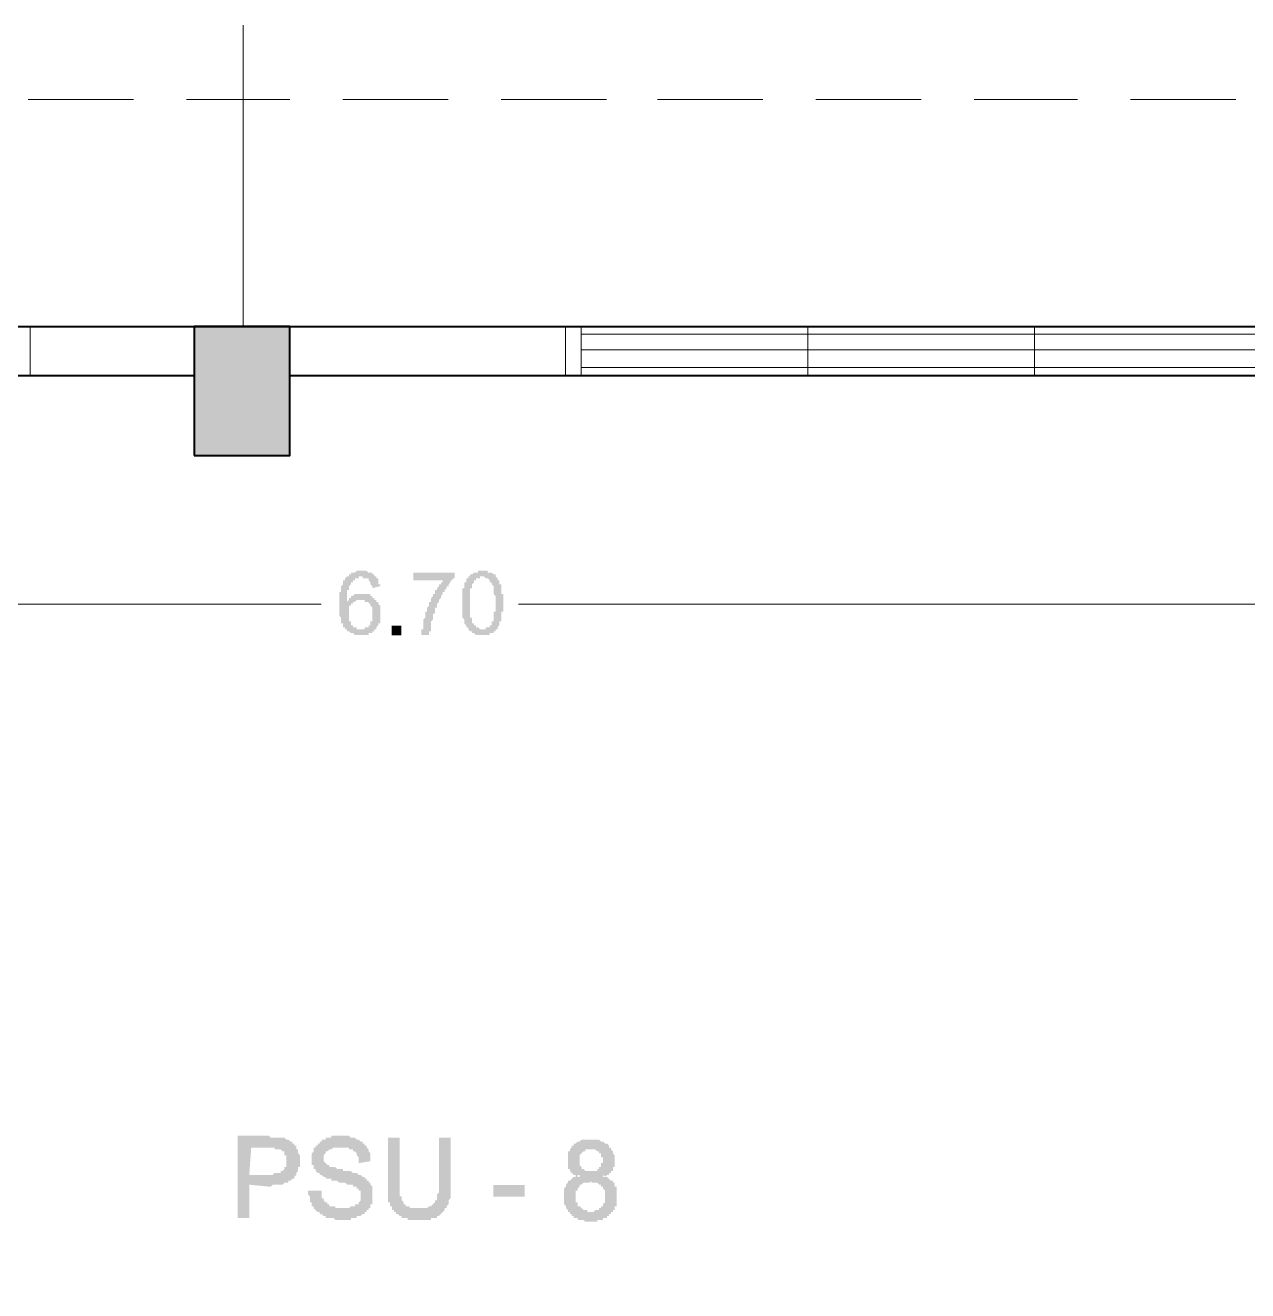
# Model space of a CAD drawing. Header units: inches. Extents: x -11 to 213, y -78 to 40.
# Drawn here: x 13.31 to 17.092, y 25.809 to 29.722 of the extents above; entities that cross this region are included whole.
import ezdxf

# ---------------------------------------------------------------- set-up
doc = ezdxf.new("R2010")
doc.units = ezdxf.units.IN
doc.header["$MEASUREMENT"] = 0
doc.layers.add('PDF_0', color=7, linetype='Continuous')

msp = doc.modelspace()

# ---------------------------------------------------------------- hatches: boundary and pattern name
at = {"layer": 'PDF_0'}
h = msp.add_hatch(color=256, dxfattribs=at)
h.paths.add_polyline_path([(14.30543, 27.93897), (14.30543, 27.93897), (14.31147, 27.94502), (14.31147, 27.94502), (14.31147, 27.95107), (14.31147, 27.95107), (14.31752, 27.95107), (14.31752, 27.95107), (14.31752, 27.95712), (14.32357, 27.95712), (14.32357, 27.95712), (14.32357, 27.95712), (14.32962, 27.96317), (14.32962, 27.96317), (14.33567, 27.96317), (14.33567, 27.96317), (14.33567, 27.96317), (14.34171, 27.96317), (14.34171, 27.96317), (14.34776, 27.96317), (14.34776, 27.96317), (14.35381, 27.96317), (14.35381, 27.96317), (14.35381, 27.96317), (14.35986, 27.96317), (14.35986, 27.96317), (14.3659, 27.96317), (14.3659, 27.96317), (14.3659, 27.96317), (14.37195, 27.96317), (14.37195, 27.96317), (14.378, 27.96317), (14.378, 27.95712), (14.378, 27.95712), (14.38405, 27.95712), (14.38405, 27.95712), (14.38405, 27.95107), (14.3901, 27.95107), (14.3901, 27.95107), (14.3901, 27.94502), (14.3901, 27.94502), (14.39614, 27.94502), (14.39614, 27.94502), (14.39614, 27.93897), (14.40219, 27.93897), (14.40219, 27.93897), (14.40219, 27.93293), (14.40219, 27.93293), (14.40219, 27.93293), (14.40824, 27.92688), (14.40824, 27.92688), (14.40824, 27.92083), (14.40824, 27.92083), (14.40824, 27.91478), (14.40824, 27.91478), (14.40824, 27.91478), (14.40824, 27.90874), (14.40824, 27.90874), (14.40824, 27.90269), (14.40824, 27.90269), (14.40824, 27.89664), (14.40824, 27.89664), (14.40824, 27.89664), (14.40824, 27.89059), (14.40824, 27.89059), (14.40824, 27.88454), (14.40824, 27.88454), (14.40824, 27.8785), (14.40824, 27.8785), (14.40824, 27.87245), (14.40219, 27.87245), (14.40219, 27.87245), (14.40219, 27.8664), (14.40219, 27.8664), (14.40219, 27.8664), (14.39614, 27.86035), (14.39614, 27.86035), (14.39614, 27.8543), (14.39614, 27.8543), (14.39614, 27.8543), (14.3901, 27.8543), (14.3901, 27.84826), (14.3901, 27.84826), (14.38405, 27.84826), (14.38405, 27.84826), (14.38405, 27.84221), (14.378, 27.84221), (14.378, 27.84221), (14.37195, 27.84221), (14.37195, 27.84221), (14.37195, 27.83616), (14.3659, 27.83616), (14.3659, 27.83616), (14.35986, 27.83616), (14.35986, 27.83616), (14.35986, 27.83616), (14.35381, 27.83616), (14.35381, 27.83616), (14.34776, 27.83616), (14.34776, 27.83616), (14.34171, 27.83616), (14.34171, 27.83616), (14.33567, 27.83616), (14.33567, 27.83616), (14.33567, 27.83616), (14.32962, 27.83616), (14.32962, 27.83616), (14.32357, 27.84221), (14.32357, 27.84221), (14.32357, 27.84221), (14.31752, 27.84221), (14.31752, 27.84221), (14.31147, 27.84826), (14.31147, 27.84826), (14.31147, 27.84826), (14.30543, 27.84826), (14.30543, 27.8543), (14.30543, 27.8543), (14.29938, 27.8543), (14.29938, 27.8543), (14.29938, 27.86035), (14.29938, 27.86035), (14.29938, 27.86035), (14.29333, 27.86035), (14.29333, 27.8664), (14.29333, 27.8664), (14.29333, 27.8664), (14.29333, 27.87245), (14.29333, 27.87245), (14.28728, 27.87245), (14.28728, 27.8785), (14.28728, 27.8785), (14.28728, 27.8785), (14.28728, 27.88454), (14.28728, 27.88454), (14.28728, 27.89059), (14.28728, 27.89059), (14.28123, 27.89664), (14.28123, 27.89664), (14.28123, 27.90269), (14.28123, 27.90269), (14.28123, 27.90874), (14.28123, 27.90874), (14.28123, 27.91478), (14.28123, 27.91478), (14.28123, 27.92083), (14.28123, 27.92083), (14.28123, 27.92688), (14.28123, 27.92688), (14.28123, 27.93293), (14.28123, 27.93293), (14.28123, 27.93897), (14.28123, 27.93897), (14.28123, 27.94502), (14.28123, 27.94502), (14.28123, 27.95107), (14.28123, 27.95107), (14.28123, 27.95712), (14.28123, 27.95712), (14.28123, 27.96317), (14.28123, 27.96317), (14.28123, 27.96921), (14.28728, 27.96921), (14.28728, 27.97526), (14.28728, 27.97526), (14.28728, 27.97526), (14.28728, 27.98131), (14.28728, 27.98131), (14.28728, 27.98736), (14.28728, 27.98736), (14.28728, 27.98736), (14.29333, 27.99341), (14.29333, 27.99341), (14.29333, 27.99945), (14.29333, 27.99945), (14.29333, 27.99945), (14.29333, 28.0055), (14.29938, 28.0055), (14.29938, 28.0055), (14.29938, 28.0055), (14.29938, 28.01155), (14.29938, 28.01155), (14.29938, 28.01155), (14.30543, 28.0176), (14.30543, 28.0176), (14.30543, 28.0176), (14.31147, 28.0176), (14.31147, 28.02364), (14.31147, 28.02364), (14.31752, 28.02364), (14.31752, 28.02364), (14.31752, 28.02969), (14.32357, 28.02969), (14.32357, 28.02969), (14.32962, 28.02969), (14.32962, 28.02969), (14.32962, 28.02969), (14.33567, 28.03574), (14.33567, 28.03574), (14.34171, 28.03574), (14.34171, 28.03574), (14.34776, 28.03574), (14.34776, 28.03574), (14.35381, 28.03574), (14.35381, 28.03574), (14.35381, 28.03574), (14.35381, 28.03574), (14.35986, 28.03574), (14.35986, 28.03574), (14.3659, 28.03574), (14.3659, 28.03574), (14.37195, 28.02969), (14.37195, 28.02969), (14.378, 28.02969), (14.378, 28.02969), (14.378, 28.02969), (14.38405, 28.02969), (14.38405, 28.02364), (14.38405, 28.02364), (14.3901, 28.02364), (14.3901, 28.02364), (14.3901, 28.0176), (14.39614, 28.0176), (14.39614, 28.0176), (14.39614, 28.01155), (14.39614, 28.01155), (14.40219, 28.01155), (14.40219, 28.0055), (14.40219, 28.0055), (14.40219, 27.99945), (14.40219, 27.99945), (14.40219, 27.99945), (14.40219, 27.99341), (14.40824, 27.99341), (14.40824, 27.98736), (14.40824, 27.98736), (14.38405, 27.98131), (14.38405, 27.98736), (14.38405, 27.98736), (14.378, 27.99341), (14.378, 27.99341), (14.378, 27.99945), (14.378, 27.99945), (14.378, 27.99945), (14.37195, 28.0055), (14.37195, 28.0055), (14.37195, 28.0055), (14.37195, 28.01155), (14.3659, 28.01155), (14.3659, 28.01155), (14.3659, 28.01155), (14.35986, 28.01155), (14.35986, 28.01155), (14.35381, 28.01155), (14.35381, 28.0176), (14.35381, 28.0176), (14.34776, 28.0176), (14.34776, 28.0176), (14.34171, 28.0176), (14.34171, 28.01155), (14.34171, 28.01155), (14.33567, 28.01155), (14.33567, 28.01155), (14.33567, 28.01155), (14.32962, 28.01155), (14.32962, 28.0055), (14.32357, 28.0055), (14.32357, 28.0055), (14.32357, 27.99945), (14.32357, 27.99945), (14.31752, 27.99945), (14.31752, 27.99945), (14.31752, 27.99341), (14.31752, 27.99341), (14.31752, 27.99341), (14.31147, 27.98736), (14.31147, 27.98736), (14.31147, 27.98736), (14.31147, 27.98131), (14.31147, 27.98131), (14.31147, 27.98131), (14.31147, 27.97526), (14.30543, 27.97526), (14.30543, 27.96921), (14.30543, 27.96921), (14.30543, 27.96317), (14.30543, 27.96317), (14.30543, 27.95712), (14.30543, 27.95712), (14.30543, 27.95107), (14.30543, 27.95107), (14.30543, 27.94502), (14.30543, 27.94502), (14.30543, 27.93897), (14.30543, 27.93897)], flags=0)
h.paths.add_polyline_path([(14.34776, 27.8543), (14.35381, 27.8543), (14.35381, 27.8543), (14.35381, 27.8543), (14.35986, 27.8543), (14.35986, 27.86035), (14.3659, 27.86035), (14.3659, 27.86035), (14.3659, 27.86035), (14.37195, 27.86035), (14.37195, 27.8664), (14.37195, 27.8664), (14.378, 27.8664), (14.378, 27.87245), (14.378, 27.87245), (14.378, 27.87245), (14.378, 27.8785), (14.38405, 27.8785), (14.38405, 27.88454), (14.38405, 27.88454), (14.38405, 27.88454), (14.38405, 27.89059), (14.38405, 27.89059), (14.38405, 27.89664), (14.38405, 27.89664), (14.38405, 27.90269), (14.38405, 27.90269), (14.38405, 27.90874), (14.38405, 27.90874), (14.38405, 27.91478), (14.38405, 27.91478), (14.38405, 27.91478), (14.38405, 27.92083), (14.38405, 27.92083), (14.378, 27.92688), (14.378, 27.92688), (14.378, 27.92688), (14.378, 27.93293), (14.378, 27.93293), (14.37195, 27.93293), (14.37195, 27.93293), (14.37195, 27.93897), (14.3659, 27.93897), (14.3659, 27.93897), (14.35986, 27.93897), (14.35986, 27.94502), (14.35986, 27.94502), (14.35381, 27.94502), (14.35381, 27.94502), (14.34776, 27.94502), (14.34776, 27.94502), (14.34171, 27.94502), (14.34171, 27.94502), (14.34171, 27.94502), (14.33567, 27.94502), (14.33567, 27.94502), (14.32962, 27.93897), (14.32962, 27.93897), (14.32962, 27.93897), (14.32357, 27.93897), (14.32357, 27.93293), (14.32357, 27.93293), (14.31752, 27.93293), (14.31752, 27.93293), (14.31752, 27.92688), (14.31752, 27.92688), (14.31147, 27.92688), (14.31147, 27.92083), (14.31147, 27.92083), (14.31147, 27.91478), (14.31147, 27.91478), (14.31147, 27.91478), (14.31147, 27.90874), (14.31147, 27.90874), (14.31147, 27.90269), (14.31147, 27.90269), (14.31147, 27.89664), (14.31147, 27.89664), (14.31147, 27.89059), (14.31147, 27.89059), (14.31147, 27.89059), (14.31147, 27.88454), (14.31147, 27.88454), (14.31147, 27.8785), (14.31147, 27.8785), (14.31752, 27.8785), (14.31752, 27.87245), (14.31752, 27.87245), (14.31752, 27.87245), (14.31752, 27.8664), (14.32357, 27.8664), (14.32357, 27.8664), (14.32357, 27.86035), (14.32962, 27.86035), (14.32962, 27.86035), (14.32962, 27.86035), (14.33567, 27.86035), (14.33567, 27.8543), (14.34171, 27.8543), (14.34171, 27.8543), (14.34776, 27.8543), (14.34776, 27.8543), (14.34776, 27.8543)], flags=0)
for points in [[(14.63807, 28.01155), (14.63202, 28.01155), (14.63202, 28.01155), (14.63202, 28.0055), (14.63202, 28.0055), (14.62598, 28.0055), (14.62598, 27.99946), (14.62598, 27.99946), (14.62598, 27.99946), (14.61993, 27.99341), (14.61993, 27.99341), (14.61993, 27.99341), (14.61993, 27.98736), (14.61388, 27.98736), (14.61388, 27.98131), (14.61388, 27.98131), (14.61388, 27.98131), (14.60783, 27.97526), (14.60783, 27.97526), (14.60783, 27.97526), (14.60783, 27.96922), (14.60178, 27.96922), (14.60178, 27.96317), (14.60178, 27.96317), (14.60178, 27.96317), (14.59574, 27.95712), (14.59574, 27.95712), (14.59574, 27.95107), (14.59574, 27.95107), (14.59574, 27.95107), (14.58969, 27.94503), (14.58969, 27.94503), (14.58969, 27.93898), (14.58969, 27.93898), (14.58364, 27.93293), (14.58364, 27.93293), (14.58364, 27.93293), (14.58364, 27.92688), (14.58364, 27.92688), (14.58364, 27.92688), (14.58364, 27.92083), (14.57759, 27.92083), (14.57759, 27.91479), (14.57759, 27.91479), (14.57759, 27.90874), (14.57759, 27.90874), (14.57759, 27.90874), (14.57759, 27.90269), (14.57154, 27.90269), (14.57154, 27.89664), (14.57154, 27.89664), (14.57154, 27.89059), (14.57154, 27.89059), (14.57154, 27.89059), (14.57154, 27.88455), (14.57154, 27.88455), (14.5655, 27.8785), (14.5655, 27.8785), (14.5655, 27.87245), (14.5655, 27.87245), (14.5655, 27.87245), (14.5655, 27.8664), (14.5655, 27.8664), (14.5655, 27.86036), (14.5655, 27.86036), (14.5655, 27.85431), (14.5655, 27.85431), (14.5655, 27.84826), (14.5655, 27.84826), (14.55945, 27.84826), (14.55945, 27.84221), (14.55945, 27.84221), (14.55945, 27.83616), (14.53526, 27.83616), (14.53526, 27.84221), (14.53526, 27.84221), (14.53526, 27.84826), (14.53526, 27.84826), (14.53526, 27.84826), (14.53526, 27.85431), (14.54131, 27.85431), (14.54131, 27.86036), (14.54131, 27.86036), (14.54131, 27.8664), (14.54131, 27.8664), (14.54131, 27.8664), (14.54131, 27.87245), (14.54131, 27.87245), (14.54131, 27.8785), (14.54131, 27.8785), (14.54131, 27.88455), (14.54131, 27.88455), (14.54131, 27.88455), (14.54735, 27.89059), (14.54735, 27.89059), (14.54735, 27.89664), (14.54735, 27.89664), (14.54735, 27.90269), (14.54735, 27.90269), (14.54735, 27.90874), (14.5534, 27.90874), (14.5534, 27.91479), (14.5534, 27.91479), (14.5534, 27.91479), (14.5534, 27.92083), (14.5534, 27.92083), (14.55945, 27.92688), (14.55945, 27.92688), (14.55945, 27.92688), (14.55945, 27.93293), (14.55945, 27.93293), (14.55945, 27.93898), (14.5655, 27.93898), (14.5655, 27.94503), (14.5655, 27.94503), (14.5655, 27.94503), (14.5655, 27.95107), (14.5655, 27.95107), (14.57154, 27.95712), (14.57154, 27.95712), (14.57154, 27.95712), (14.57154, 27.96317), (14.57759, 27.96317), (14.57759, 27.96922), (14.57759, 27.96922), (14.57759, 27.96922), (14.57759, 27.97526), (14.58364, 27.97526), (14.58364, 27.98131), (14.58364, 27.98131), (14.58364, 27.98131), (14.58969, 27.98736), (14.58969, 27.98736), (14.58969, 27.98736), (14.58969, 27.99341), (14.59574, 27.99341), (14.59574, 27.99341), (14.59574, 27.99946), (14.59574, 27.99946), (14.60178, 27.99946), (14.60178, 28.0055), (14.60178, 28.0055), (14.60783, 28.0055), (14.60783, 28.0055), (14.51107, 28.0055), (14.51107, 28.0297), (14.63807, 28.0297)], [(14.34171, 26.20316), (14.34171, 26.20921), (14.34171, 26.21526), (14.34171, 26.21526), (14.34171, 26.22131), (14.34171, 26.22131), (14.33567, 26.22736), (14.33567, 26.22736), (14.33567, 26.2334), (14.33567, 26.2334), (14.32962, 26.23945), (14.32962, 26.23945), (14.32962, 26.23945), (14.32357, 26.23945), (14.32357, 26.2455), (14.31752, 26.2455), (14.31752, 26.2455), (14.31147, 26.2455), (14.31147, 26.25155), (14.30543, 26.25155), (14.30543, 26.25155), (14.29938, 26.25155), (14.29938, 26.25155), (14.29333, 26.25155), (14.28728, 26.25155), (14.28728, 26.25155), (14.28123, 26.25155), (14.28123, 26.25155), (14.27519, 26.25155), (14.26914, 26.25155), (14.26914, 26.25155), (14.26309, 26.25155), (14.26309, 26.25155), (14.25704, 26.2455), (14.25704, 26.2455), (14.25099, 26.2455), (14.25099, 26.2455), (14.25099, 26.2455), (14.24495, 26.23945), (14.24495, 26.23945), (14.2389, 26.23945), (14.2389, 26.2334), (14.2389, 26.2334), (14.23285, 26.22736), (14.23285, 26.22736), (14.23285, 26.22131), (14.23285, 26.22131), (14.23285, 26.21526), (14.23285, 26.20921), (14.23285, 26.20921), (14.2389, 26.20316), (14.2389, 26.20316), (14.2389, 26.20316), (14.24495, 26.19712), (14.24495, 26.19712), (14.24495, 26.19712), (14.25099, 26.19712), (14.25099, 26.19712), (14.25099, 26.19107), (14.25704, 26.19107), (14.25704, 26.19107), (14.26309, 26.19107), (14.26309, 26.19107), (14.26914, 26.19107), (14.27519, 26.18502), (14.27519, 26.18502), (14.28123, 26.18502), (14.28728, 26.18502), (14.29333, 26.18502), (14.29333, 26.18502), (14.29333, 26.17897), (14.29938, 26.17897), (14.30543, 26.17897), (14.30543, 26.17897), (14.31147, 26.17897), (14.31147, 26.17897), (14.31752, 26.17897), (14.32357, 26.17292), (14.32357, 26.17292), (14.32962, 26.17292), (14.32962, 26.17292), (14.33567, 26.17292), (14.33567, 26.17292), (14.34171, 26.16688), (14.34171, 26.16688), (14.34171, 26.16688), (14.34776, 26.16688), (14.34776, 26.16688), (14.35381, 26.16083), (14.35381, 26.16083), (14.35986, 26.16083), (14.35986, 26.15478), (14.3659, 26.15478), (14.3659, 26.15478), (14.3659, 26.14873), (14.37195, 26.14873), (14.37195, 26.14873), (14.37195, 26.14269), (14.378, 26.14269), (14.378, 26.13664), (14.378, 26.13664), (14.38405, 26.13059), (14.38405, 26.13059), (14.38405, 26.12454), (14.38405, 26.12454), (14.38405, 26.11849), (14.38405, 26.11849), (14.38405, 26.11245), (14.38405, 26.1064), (14.38405, 26.1064), (14.38405, 26.1064), (14.38405, 26.10035), (14.38405, 26.10035), (14.38405, 26.0943), (14.38405, 26.08825), (14.38405, 26.08825), (14.38405, 26.08221), (14.38405, 26.08221), (14.38405, 26.07616), (14.378, 26.07616), (14.378, 26.07011), (14.378, 26.07011), (14.378, 26.06406), (14.37195, 26.06406), (14.37195, 26.06406), (14.37195, 26.05802), (14.3659, 26.05802), (14.3659, 26.05197), (14.35986, 26.05197), (14.35986, 26.05197), (14.35986, 26.04592), (14.35381, 26.04592), (14.35381, 26.04592), (14.34776, 26.03987), (14.34776, 26.03987), (14.34171, 26.03987), (14.34171, 26.03987), (14.33567, 26.03987), (14.33567, 26.03382), (14.32962, 26.03382), (14.32962, 26.03382), (14.32357, 26.03382), (14.32357, 26.03382), (14.31752, 26.03382), (14.31752, 26.02778), (14.31147, 26.02778), (14.31147, 26.02778), (14.30543, 26.02778), (14.29938, 26.02778), (14.29938, 26.02778), (14.29333, 26.02778), (14.29333, 26.02778), (14.28728, 26.02778), (14.28728, 26.02778), (14.28123, 26.02778), (14.27519, 26.02778), (14.27519, 26.02778), (14.26914, 26.02778), (14.26309, 26.03382), (14.26309, 26.03382), (14.25704, 26.03382), (14.25704, 26.03382), (14.25099, 26.03382), (14.24495, 26.03382), (14.24495, 26.03382), (14.2389, 26.03382), (14.2389, 26.03987), (14.23285, 26.03987), (14.23285, 26.03987), (14.23285, 26.03987), (14.2268, 26.04592), (14.2268, 26.04592), (14.22076, 26.04592), (14.22076, 26.04592), (14.22076, 26.05197), (14.21471, 26.05197), (14.21471, 26.05197), (14.20866, 26.05802), (14.20866, 26.05802), (14.20866, 26.05802), (14.20261, 26.06406), (14.20261, 26.06406), (14.20261, 26.07011), (14.19656, 26.07011), (14.19656, 26.07616), (14.19656, 26.07616), (14.19656, 26.08221), (14.19052, 26.08221), (14.19052, 26.08825), (14.19052, 26.08825), (14.19052, 26.0943), (14.19052, 26.0943), (14.19052, 26.10035), (14.19052, 26.10035), (14.18447, 26.1064), (14.18447, 26.1064), (14.18447, 26.11245), (14.18447, 26.11849), (14.18447, 26.11849), (14.22076, 26.11849), (14.2268, 26.11849), (14.2268, 26.11245), (14.2268, 26.11245), (14.2268, 26.1064), (14.2268, 26.10035), (14.2268, 26.10035), (14.2268, 26.0943), (14.23285, 26.0943), (14.23285, 26.08825), (14.23285, 26.08825), (14.23285, 26.08825), (14.2389, 26.08221), (14.2389, 26.08221), (14.24495, 26.08221), (14.24495, 26.07616), (14.24495, 26.07616), (14.25099, 26.07616), (14.25099, 26.07011), (14.25704, 26.07011), (14.25704, 26.07011), (14.26309, 26.07011), (14.26309, 26.07011), (14.26914, 26.07011), (14.26914, 26.06406), (14.27519, 26.06406), (14.28123, 26.06406), (14.28123, 26.06406), (14.28728, 26.06406), (14.28728, 26.06406), (14.29333, 26.06406), (14.29333, 26.06406), (14.29938, 26.06406), (14.30543, 26.06406), (14.30543, 26.06406), (14.31147, 26.06406), (14.31147, 26.06406), (14.31752, 26.07011), (14.31752, 26.07011), (14.32357, 26.07011), (14.32357, 26.07011), (14.32962, 26.07011), (14.32962, 26.07616), (14.33567, 26.07616), (14.33567, 26.07616), (14.34171, 26.07616), (14.34171, 26.08221), (14.34171, 26.08221), (14.34776, 26.08825), (14.34776, 26.08825), (14.34776, 26.0943), (14.34776, 26.0943), (14.34776, 26.10035), (14.34776, 26.10035), (14.34776, 26.1064), (14.34776, 26.1064), (14.34776, 26.11245), (14.34776, 26.11245), (14.34776, 26.11849), (14.34171, 26.11849), (14.34171, 26.12454), (14.33567, 26.12454), (14.33567, 26.12454), (14.33567, 26.13059), (14.32962, 26.13059), (14.32962, 26.13059), (14.32357, 26.13059), (14.32357, 26.13059), (14.32357, 26.13664), (14.31752, 26.13664), (14.31752, 26.13664), (14.31147, 26.13664), (14.31147, 26.13664), (14.30543, 26.13664), (14.29938, 26.14269), (14.29938, 26.14269), (14.29333, 26.14269), (14.29333, 26.14269), (14.28728, 26.14269), (14.28123, 26.14269), (14.27519, 26.14873), (14.27519, 26.14873), (14.26914, 26.14873), (14.26914, 26.14873), (14.26309, 26.14873), (14.25704, 26.14873), (14.25704, 26.15478), (14.25099, 26.15478), (14.25099, 26.15478), (14.24495, 26.15478), (14.2389, 26.15478), (14.2389, 26.16083), (14.23285, 26.16083), (14.23285, 26.16083), (14.23285, 26.16083), (14.2268, 26.16688), (14.2268, 26.16688), (14.22076, 26.16688), (14.22076, 26.16688), (14.22076, 26.17292), (14.21471, 26.17292), (14.21471, 26.17292), (14.21471, 26.17292), (14.20866, 26.17897), (14.20866, 26.17897), (14.20866, 26.18502), (14.20261, 26.18502), (14.20261, 26.19107), (14.20261, 26.19107), (14.20261, 26.19712), (14.19656, 26.19712), (14.19656, 26.20316), (14.19656, 26.20316), (14.19656, 26.20921), (14.19656, 26.20921), (14.19656, 26.21526), (14.19656, 26.21526), (14.19656, 26.22131), (14.19656, 26.22131), (14.19656, 26.22736), (14.19656, 26.2334), (14.19656, 26.2334), (14.20261, 26.23945), (14.20261, 26.23945), (14.20261, 26.2455), (14.20261, 26.2455), (14.20261, 26.25155), (14.20866, 26.25155), (14.20866, 26.25759), (14.20866, 26.25759), (14.21471, 26.25759), (14.21471, 26.26364), (14.22076, 26.26364), (14.22076, 26.26969), (14.22076, 26.26969), (14.22076, 26.26969), (14.2268, 26.26969), (14.2268, 26.27574), (14.23285, 26.27574), (14.23285, 26.27574), (14.2389, 26.27574), (14.2389, 26.28179), (14.24495, 26.28179), (14.24495, 26.28179), (14.25099, 26.28179), (14.25099, 26.28179), (14.25704, 26.28179), (14.25704, 26.28783), (14.26309, 26.28783), (14.26309, 26.28783), (14.26914, 26.28783), (14.27519, 26.28783), (14.27519, 26.28783), (14.28123, 26.28783), (14.28728, 26.28783), (14.28728, 26.28783), (14.28728, 26.28783), (14.29333, 26.28783), (14.29938, 26.28783), (14.29938, 26.28783), (14.30543, 26.28783), (14.31147, 26.28783), (14.31147, 26.28783), (14.31752, 26.28179), (14.31752, 26.28179), (14.32357, 26.28179), (14.32357, 26.28179), (14.32962, 26.28179), (14.32962, 26.28179), (14.33567, 26.27574), (14.33567, 26.27574), (14.34171, 26.27574), (14.34171, 26.27574), (14.34776, 26.26969), (14.34776, 26.26969), (14.35381, 26.26969), (14.35381, 26.26969), (14.35381, 26.26364), (14.35986, 26.26364), (14.35986, 26.25759), (14.35986, 26.25759), (14.3659, 26.25759), (14.3659, 26.25155), (14.3659, 26.25155), (14.37195, 26.2455), (14.37195, 26.2455), (14.37195, 26.23945), (14.37195, 26.23945), (14.378, 26.2334), (14.378, 26.2334), (14.378, 26.22736), (14.378, 26.22736), (14.378, 26.22131), (14.378, 26.22131), (14.378, 26.21526), (14.378, 26.20921), (14.378, 26.20921), (14.378, 26.20921)], [(14.62598, 26.13663), (14.62598, 26.13059), (14.62598, 26.13059), (14.62598, 26.12454), (14.62598, 26.12454), (14.62598, 26.11849), (14.62598, 26.11244), (14.62598, 26.11244), (14.62598, 26.10639), (14.62598, 26.10639), (14.62598, 26.10035), (14.62598, 26.10035), (14.62598, 26.10035), (14.62598, 26.0943), (14.62598, 26.0943), (14.61993, 26.08825), (14.61993, 26.0822), (14.61993, 26.0822), (14.61993, 26.07616), (14.61993, 26.07616), (14.61388, 26.07011), (14.61388, 26.07011), (14.61388, 26.07011), (14.61388, 26.06406), (14.60783, 26.06406), (14.60783, 26.05801), (14.60783, 26.05801), (14.60178, 26.05196), (14.60178, 26.05196), (14.60178, 26.05196), (14.59574, 26.04592), (14.59574, 26.04592), (14.58969, 26.03987), (14.58969, 26.03987), (14.58364, 26.03987), (14.58364, 26.03987), (14.58364, 26.03382), (14.57759, 26.03382), (14.57759, 26.03382), (14.57154, 26.03382), (14.57154, 26.03382), (14.5655, 26.03382), (14.5655, 26.02777), (14.55945, 26.02777), (14.55945, 26.02777), (14.5534, 26.02777), (14.54735, 26.02777), (14.54735, 26.02777), (14.54131, 26.02777), (14.53526, 26.02777), (14.53526, 26.02777), (14.52921, 26.02777), (14.52921, 26.02777), (14.52316, 26.02777), (14.51711, 26.02777), (14.51711, 26.02777), (14.51107, 26.02777), (14.51107, 26.02777), (14.50502, 26.02777), (14.49897, 26.02777), (14.49897, 26.02777), (14.49292, 26.02777), (14.49292, 26.03382), (14.48687, 26.03382), (14.48687, 26.03382), (14.48083, 26.03382), (14.48083, 26.03382), (14.47478, 26.03382), (14.47478, 26.03987), (14.47478, 26.03987), (14.46873, 26.03987), (14.46873, 26.03987), (14.46268, 26.04592), (14.46268, 26.04592), (14.45663, 26.04592), (14.45663, 26.05196), (14.45663, 26.05196), (14.45059, 26.05196), (14.45059, 26.05801), (14.44454, 26.05801), (14.44454, 26.06406), (14.44454, 26.06406), (14.44454, 26.07011), (14.43849, 26.07011), (14.43849, 26.07616), (14.43849, 26.07616), (14.43849, 26.0822), (14.43244, 26.0822), (14.43244, 26.08825), (14.43244, 26.08825), (14.43244, 26.0943), (14.43244, 26.0943), (14.43244, 26.10035), (14.43244, 26.10035), (14.43244, 26.10639), (14.43244, 26.10639), (14.43244, 26.11244), (14.43244, 26.11244), (14.43244, 26.11849), (14.43244, 26.12454), (14.43244, 26.12454), (14.43244, 26.13059), (14.43244, 26.13059), (14.43244, 26.13663), (14.43244, 26.13663), (14.43244, 26.28178), (14.46873, 26.28178), (14.46873, 26.13663), (14.46873, 26.13663), (14.46873, 26.13059), (14.46873, 26.12454), (14.46873, 26.12454), (14.46873, 26.11849), (14.46873, 26.11849), (14.46873, 26.11244), (14.46873, 26.10639), (14.46873, 26.10639), (14.46873, 26.10035), (14.46873, 26.10035), (14.47478, 26.10035), (14.47478, 26.0943), (14.47478, 26.0943), (14.47478, 26.08825), (14.47478, 26.08825), (14.48083, 26.0822), (14.48083, 26.0822), (14.48083, 26.07616), (14.48687, 26.07616), (14.48687, 26.07616), (14.48687, 26.07011), (14.49292, 26.07011), (14.49292, 26.07011), (14.49897, 26.07011), (14.49897, 26.06406), (14.50502, 26.06406), (14.50502, 26.06406), (14.51107, 26.06406), (14.51107, 26.06406), (14.51711, 26.06406), (14.52316, 26.06406), (14.52316, 26.06406), (14.52316, 26.06406), (14.52921, 26.06406), (14.53526, 26.06406), (14.53526, 26.06406), (14.54131, 26.06406), (14.54735, 26.06406), (14.54735, 26.06406), (14.5534, 26.06406), (14.5534, 26.06406), (14.55945, 26.07011), (14.55945, 26.07011), (14.5655, 26.07011), (14.5655, 26.07011), (14.5655, 26.07011), (14.57154, 26.07616), (14.57154, 26.07616), (14.57154, 26.07616), (14.57759, 26.0822), (14.57759, 26.0822), (14.57759, 26.08825), (14.58364, 26.08825), (14.58364, 26.0943), (14.58364, 26.0943), (14.58364, 26.0943), (14.58364, 26.10035), (14.58364, 26.10035), (14.58364, 26.10639), (14.58364, 26.10639), (14.58969, 26.11244), (14.58969, 26.11244), (14.58969, 26.11849), (14.58969, 26.12454), (14.58969, 26.12454), (14.58969, 26.13059), (14.58969, 26.13059), (14.58969, 26.13663), (14.58969, 26.28178), (14.62598, 26.28178)]]:
    msp.add_hatch(color=256, dxfattribs=at).paths.add_polyline_path(points)
h = msp.add_hatch(color=256, dxfattribs=at)
h.paths.add_polyline_path([(14.72274, 28.03574), (14.72879, 28.03574), (14.72879, 28.03574), (14.72879, 28.03574), (14.73484, 28.03574), (14.73484, 28.03574), (14.73484, 28.03574), (14.74089, 28.03574), (14.74089, 28.0297), (14.74089, 28.0297), (14.74694, 28.0297), (14.74694, 28.0297), (14.74694, 28.0297), (14.75298, 28.0297), (14.75298, 28.0297), (14.75298, 28.0297), (14.75903, 28.02365), (14.75903, 28.02365), (14.75903, 28.02365), (14.75903, 28.02365), (14.76508, 28.02365), (14.76508, 28.0176), (14.76508, 28.0176), (14.76508, 28.0176), (14.76508, 28.0176), (14.77113, 28.01155), (14.77113, 28.01155), (14.77113, 28.01155), (14.77113, 28.0055), (14.77113, 28.0055), (14.77718, 28.0055), (14.77718, 27.99946), (14.77718, 27.99946), (14.77718, 27.99946), (14.77718, 27.99341), (14.77718, 27.99341), (14.78322, 27.99341), (14.78322, 27.98736), (14.78322, 27.98736), (14.78322, 27.98131), (14.78322, 27.98131), (14.78322, 27.97526), (14.78322, 27.97526), (14.78322, 27.96922), (14.78322, 27.96922), (14.78322, 27.96317), (14.78927, 27.96317), (14.78927, 27.95712), (14.78927, 27.95712), (14.78927, 27.95107), (14.78927, 27.95107), (14.78927, 27.94503), (14.78927, 27.94503), (14.78927, 27.93898), (14.78927, 27.93293), (14.78927, 27.93293), (14.78927, 27.93293), (14.78927, 27.92688), (14.78927, 27.92688), (14.78927, 27.92083), (14.78927, 27.92083), (14.78927, 27.91479), (14.78927, 27.91479), (14.78927, 27.90874), (14.78322, 27.90874), (14.78322, 27.90269), (14.78322, 27.90269), (14.78322, 27.89664), (14.78322, 27.89664), (14.78322, 27.89059), (14.78322, 27.89059), (14.78322, 27.88455), (14.78322, 27.88455), (14.78322, 27.88455), (14.78322, 27.8785), (14.77718, 27.8785), (14.77718, 27.87245), (14.77718, 27.87245), (14.77718, 27.87245), (14.77718, 27.8664), (14.77718, 27.8664), (14.77718, 27.8664), (14.77113, 27.86036), (14.77113, 27.86036), (14.77113, 27.86036), (14.77113, 27.86036), (14.77113, 27.85431), (14.76508, 27.85431), (14.76508, 27.85431), (14.76508, 27.84826), (14.75903, 27.84826), (14.75903, 27.84826), (14.75903, 27.84221), (14.75298, 27.84221), (14.75298, 27.84221), (14.75298, 27.84221), (14.74694, 27.84221), (14.74694, 27.83616), (14.74089, 27.83616), (14.74089, 27.83616), (14.74089, 27.83616), (14.73484, 27.83616), (14.73484, 27.83616), (14.72879, 27.83616), (14.72879, 27.83616), (14.72274, 27.83616), (14.72274, 27.83616), (14.72274, 27.83616), (14.7167, 27.83616), (14.7167, 27.83616), (14.7167, 27.83616), (14.71065, 27.83616), (14.71065, 27.83616), (14.71065, 27.83616), (14.7046, 27.83616), (14.7046, 27.83616), (14.7046, 27.83616), (14.69855, 27.84221), (14.69855, 27.84221), (14.69855, 27.84221), (14.69855, 27.84221), (14.69251, 27.84221), (14.69251, 27.84221), (14.69251, 27.84826), (14.68646, 27.84826), (14.68646, 27.84826), (14.68646, 27.84826), (14.68646, 27.84826), (14.68041, 27.85431), (14.68041, 27.85431), (14.68041, 27.85431), (14.68041, 27.85431), (14.68041, 27.86036), (14.67436, 27.86036), (14.67436, 27.86036), (14.67436, 27.8664), (14.67436, 27.8664), (14.67436, 27.8664), (14.66831, 27.87245), (14.66831, 27.87245), (14.66831, 27.87245), (14.66831, 27.8785), (14.66831, 27.8785), (14.66831, 27.88455), (14.66831, 27.88455), (14.66831, 27.88455), (14.66227, 27.89059), (14.66227, 27.89059), (14.66227, 27.89664), (14.66227, 27.89664), (14.66227, 27.90269), (14.66227, 27.90269), (14.66227, 27.90874), (14.66227, 27.90874), (14.66227, 27.91479), (14.66227, 27.91479), (14.66227, 27.92083), (14.66227, 27.92688), (14.66227, 27.92688), (14.66227, 27.93293), (14.66227, 27.93293), (14.66227, 27.93293), (14.66227, 27.93898), (14.66227, 27.93898), (14.66227, 27.94503), (14.66227, 27.95107), (14.66227, 27.95107), (14.66227, 27.95712), (14.66227, 27.95712), (14.66227, 27.96317), (14.66227, 27.96317), (14.66227, 27.96922), (14.66227, 27.96922), (14.66227, 27.97526), (14.66227, 27.97526), (14.66227, 27.97526), (14.66227, 27.98131), (14.66831, 27.98131), (14.66831, 27.98736), (14.66831, 27.98736), (14.66831, 27.98736), (14.66831, 27.99341), (14.66831, 27.99341), (14.66831, 27.99946), (14.66831, 27.99946), (14.67436, 27.99946), (14.67436, 28.0055), (14.67436, 28.0055), (14.67436, 28.0055), (14.67436, 28.01155), (14.67436, 28.01155), (14.68041, 28.01155), (14.68041, 28.0176), (14.68041, 28.0176), (14.68646, 28.0176), (14.68646, 28.0176), (14.68646, 28.02365), (14.69251, 28.02365), (14.69251, 28.02365), (14.69251, 28.02365), (14.69855, 28.0297), (14.69855, 28.0297), (14.69855, 28.0297), (14.7046, 28.0297), (14.7046, 28.0297), (14.71065, 28.0297), (14.71065, 28.03574), (14.71065, 28.03574), (14.7167, 28.03574), (14.7167, 28.03574), (14.72274, 28.03574), (14.72274, 28.03574), (14.72274, 28.03574)], flags=0)
h.paths.add_polyline_path([(14.72274, 27.85431), (14.72879, 27.85431), (14.72879, 27.85431), (14.73484, 27.85431), (14.73484, 27.85431), (14.73484, 27.86036), (14.74089, 27.86036), (14.74089, 27.86036), (14.74089, 27.86036), (14.74694, 27.86036), (14.74694, 27.8664), (14.74694, 27.8664), (14.75298, 27.8664), (14.75298, 27.87245), (14.75298, 27.87245), (14.75298, 27.87245), (14.75298, 27.8785), (14.75298, 27.8785), (14.75298, 27.8785), (14.75903, 27.8785), (14.75903, 27.88455), (14.75903, 27.88455), (14.75903, 27.88455), (14.75903, 27.89059), (14.75903, 27.89059), (14.75903, 27.89664), (14.75903, 27.89664), (14.75903, 27.90269), (14.75903, 27.90269), (14.75903, 27.90269), (14.75903, 27.90874), (14.76508, 27.90874), (14.76508, 27.91479), (14.76508, 27.91479), (14.76508, 27.92083), (14.76508, 27.92688), (14.76508, 27.92688), (14.76508, 27.93293), (14.76508, 27.93293), (14.76508, 27.93898), (14.76508, 27.93898), (14.76508, 27.94503), (14.76508, 27.95107), (14.76508, 27.95107), (14.76508, 27.95712), (14.76508, 27.95712), (14.76508, 27.95712), (14.75903, 27.96317), (14.75903, 27.96317), (14.75903, 27.96922), (14.75903, 27.96922), (14.75903, 27.97526), (14.75903, 27.97526), (14.75903, 27.97526), (14.75903, 27.98131), (14.75903, 27.98131), (14.75903, 27.98131), (14.75903, 27.98736), (14.75903, 27.98736), (14.75903, 27.98736), (14.75298, 27.99341), (14.75298, 27.99341), (14.75298, 27.99946), (14.75298, 27.99946), (14.74694, 27.99946), (14.74694, 28.0055), (14.74694, 28.0055), (14.74694, 28.0055), (14.74089, 28.01155), (14.74089, 28.01155), (14.74089, 28.01155), (14.73484, 28.01155), (14.73484, 28.01155), (14.73484, 28.01155), (14.72879, 28.0176), (14.72879, 28.0176), (14.72274, 28.0176), (14.72274, 28.0176), (14.7167, 28.0176), (14.7167, 28.01155), (14.7167, 28.01155), (14.71065, 28.01155), (14.71065, 28.01155), (14.7046, 28.01155), (14.7046, 28.01155), (14.7046, 28.0055), (14.69855, 28.0055), (14.69855, 28.0055), (14.69855, 27.99946), (14.69855, 27.99946), (14.69251, 27.99341), (14.69251, 27.99341), (14.69251, 27.99341), (14.69251, 27.99341), (14.69251, 27.99341), (14.69251, 27.98736), (14.69251, 27.98736), (14.69251, 27.98736), (14.69251, 27.98131), (14.68646, 27.98131), (14.68646, 27.97526), (14.68646, 27.97526), (14.68646, 27.97526), (14.68646, 27.96922), (14.68646, 27.96922), (14.68646, 27.96317), (14.68646, 27.96317), (14.68646, 27.95712), (14.68646, 27.95712), (14.68646, 27.95107), (14.68646, 27.95107), (14.68646, 27.94503), (14.68646, 27.94503), (14.68646, 27.93898), (14.68646, 27.93293), (14.68646, 27.93293), (14.68646, 27.92688), (14.68646, 27.92688), (14.68646, 27.92083), (14.68646, 27.92083), (14.68646, 27.91479), (14.68646, 27.91479), (14.68646, 27.90874), (14.68646, 27.90874), (14.68646, 27.90269), (14.68646, 27.90269), (14.68646, 27.90269), (14.68646, 27.89664), (14.68646, 27.89664), (14.68646, 27.89059), (14.68646, 27.89059), (14.69251, 27.89059), (14.69251, 27.89059), (14.69251, 27.88455), (14.69251, 27.88455), (14.69251, 27.8785), (14.69251, 27.8785), (14.69251, 27.87245), (14.69855, 27.87245), (14.69855, 27.87245), (14.69855, 27.8664), (14.69855, 27.8664), (14.7046, 27.8664), (14.7046, 27.8664), (14.7046, 27.86036), (14.7046, 27.86036), (14.71065, 27.86036), (14.71065, 27.86036), (14.7167, 27.85431), (14.7167, 27.85431), (14.7167, 27.85431), (14.72274, 27.85431), (14.72274, 27.85431)], flags=0)
h = msp.add_hatch(color=256, dxfattribs=at)
h.paths.add_polyline_path([(13.96673, 26.28784), (14.0635, 26.28784), (14.0635, 26.28784), (14.06954, 26.28179), (14.07559, 26.28179), (14.07559, 26.28179), (14.08164, 26.28179), (14.08164, 26.28179), (14.08769, 26.28179), (14.09373, 26.28179), (14.09373, 26.28179), (14.09978, 26.28179), (14.09978, 26.28179), (14.10583, 26.28179), (14.10583, 26.28179), (14.11188, 26.28179), (14.11188, 26.28179), (14.11793, 26.27574), (14.11793, 26.27574), (14.12397, 26.27574), (14.12397, 26.27574), (14.13002, 26.26969), (14.13002, 26.26969), (14.13607, 26.26969), (14.13607, 26.26365), (14.13607, 26.26365), (14.14212, 26.26365), (14.14212, 26.2576), (14.14817, 26.2576), (14.14817, 26.25155), (14.14817, 26.25155), (14.14817, 26.2455), (14.15421, 26.2455), (14.15421, 26.23945), (14.15421, 26.23945), (14.15421, 26.23341), (14.15421, 26.23341), (14.16026, 26.22736), (14.16026, 26.22736), (14.16026, 26.22131), (14.16026, 26.21526), (14.16026, 26.21526), (14.16026, 26.20921), (14.16026, 26.20921), (14.16026, 26.20921), (14.16026, 26.20317), (14.16026, 26.19712), (14.16026, 26.19712), (14.16026, 26.19107), (14.15421, 26.19107), (14.15421, 26.18502), (14.15421, 26.18502), (14.15421, 26.17898), (14.15421, 26.17898), (14.14817, 26.17293), (14.14817, 26.17293), (14.14817, 26.16688), (14.14817, 26.16688), (14.14212, 26.16083), (14.14212, 26.16083), (14.14212, 26.15478), (14.13607, 26.15478), (14.13607, 26.15478), (14.13607, 26.15478), (14.13002, 26.14874), (14.13002, 26.14874), (14.13002, 26.14874), (14.12397, 26.14874), (14.12397, 26.14269), (14.11793, 26.14269), (14.11793, 26.14269), (14.11188, 26.14269), (14.11188, 26.14269), (14.10583, 26.13664), (14.10583, 26.13664), (14.09978, 26.13664), (14.09978, 26.13664), (14.09373, 26.13664), (14.08769, 26.13664), (14.08769, 26.13664), (14.08164, 26.13664), (14.08164, 26.13664), (14.07559, 26.13664), (14.06954, 26.13059), (14.0635, 26.13059), (14.0635, 26.13059), (14.00302, 26.13664), (14.00302, 26.03383), (13.96673, 26.03383)], flags=0)
h.paths.add_polyline_path([(14.00302, 26.16688), (14.0635, 26.16688), (14.06954, 26.16688), (14.07559, 26.16688), (14.07559, 26.16688), (14.08164, 26.17293), (14.08164, 26.17293), (14.08769, 26.17293), (14.09373, 26.17293), (14.09373, 26.17293), (14.09373, 26.17293), (14.09978, 26.17293), (14.09978, 26.17898), (14.10583, 26.17898), (14.10583, 26.17898), (14.10583, 26.17898), (14.11188, 26.18502), (14.11188, 26.18502), (14.11188, 26.19107), (14.11188, 26.19107), (14.11793, 26.19107), (14.11793, 26.19712), (14.11793, 26.19712), (14.11793, 26.20317), (14.11793, 26.20317), (14.11793, 26.20921), (14.11793, 26.20921), (14.11793, 26.21526), (14.11793, 26.21526), (14.11793, 26.22131), (14.11793, 26.22131), (14.11793, 26.22736), (14.11188, 26.22736), (14.11188, 26.23341), (14.11188, 26.23341), (14.11188, 26.23945), (14.10583, 26.23945), (14.10583, 26.23945), (14.09978, 26.2455), (14.09978, 26.2455), (14.09373, 26.2455), (14.09373, 26.2455), (14.09373, 26.2455), (14.08769, 26.2455), (14.08769, 26.2455), (14.08164, 26.2455), (14.08164, 26.25155), (14.07559, 26.25155), (14.07559, 26.25155), (14.06954, 26.25155), (14.0635, 26.25155), (14.00906, 26.25155)], flags=0)
h = msp.add_hatch(color=256, dxfattribs=at)
h.paths.add_polyline_path([(15.09773, 26.16687), (15.10378, 26.16083), (15.10378, 26.16083), (15.10982, 26.16083), (15.10982, 26.16083), (15.11587, 26.15478), (15.11587, 26.15478), (15.11587, 26.15478), (15.12192, 26.14873), (15.12192, 26.14873), (15.12797, 26.14873), (15.12797, 26.14268), (15.12797, 26.14268), (15.13402, 26.14268), (15.13402, 26.13663), (15.13402, 26.13663), (15.13402, 26.13059), (15.14006, 26.13059), (15.14006, 26.12454), (15.14006, 26.12454), (15.14006, 26.11849), (15.14006, 26.11849), (15.14006, 26.11244), (15.14006, 26.11244), (15.14006, 26.10639), (15.14006, 26.10639), (15.14006, 26.10035), (15.14006, 26.10035), (15.14006, 26.0943), (15.14006, 26.0943), (15.14006, 26.08825), (15.14006, 26.0822), (15.14006, 26.0822), (15.14006, 26.07616), (15.14006, 26.07616), (15.14006, 26.07011), (15.13402, 26.07011), (15.13402, 26.06406), (15.13402, 26.06406), (15.13402, 26.05801), (15.12797, 26.05801), (15.12797, 26.05196), (15.12797, 26.05196), (15.12192, 26.05196), (15.12192, 26.04592), (15.12192, 26.04592), (15.11587, 26.04592), (15.11587, 26.03987), (15.11587, 26.03987), (15.10982, 26.03987), (15.10982, 26.03382), (15.10378, 26.03382), (15.10378, 26.03382), (15.09773, 26.03382), (15.09773, 26.02777), (15.09168, 26.02777), (15.09168, 26.02777), (15.08563, 26.02777), (15.08563, 26.02777), (15.07958, 26.02777), (15.07958, 26.02172), (15.07354, 26.02172), (15.07354, 26.02172), (15.06749, 26.02172), (15.06144, 26.02172), (15.06144, 26.02172), (15.06144, 26.02172), (15.05539, 26.02172), (15.04934, 26.02172), (15.04934, 26.02172), (15.0433, 26.02172), (15.0433, 26.02172), (15.03725, 26.02777), (15.0312, 26.02777), (15.0312, 26.02777), (15.02515, 26.02777), (15.02515, 26.02777), (15.01911, 26.02777), (15.01911, 26.03382), (15.01306, 26.03382), (15.01306, 26.03382), (15.00701, 26.03382), (15.00701, 26.03987), (15.00701, 26.03987), (15.00096, 26.03987), (15.00096, 26.04592), (15.00096, 26.04592), (14.99491, 26.04592), (14.99491, 26.05196), (14.98887, 26.05196), (14.98887, 26.05801), (14.98887, 26.05801), (14.98887, 26.05801), (14.98282, 26.06406), (14.98282, 26.06406), (14.98282, 26.07011), (14.98282, 26.07011), (14.97677, 26.07616), (14.97677, 26.07616), (14.97677, 26.0822), (14.97677, 26.08825), (14.97677, 26.08825), (14.97677, 26.0943), (14.97677, 26.0943), (14.97677, 26.10035), (14.97677, 26.10035), (14.97677, 26.10639), (14.97677, 26.10639), (14.97677, 26.11244), (14.97677, 26.11244), (14.97677, 26.11849), (14.97677, 26.12454), (14.97677, 26.12454), (14.98282, 26.13059), (14.98282, 26.13059), (14.98282, 26.13663), (14.98282, 26.13663), (14.98887, 26.14268), (14.98887, 26.14268), (14.98887, 26.14268), (14.98887, 26.14873), (14.99491, 26.14873), (14.99491, 26.14873), (15.00096, 26.15478), (15.00096, 26.15478), (15.00701, 26.16083), (15.00701, 26.16083), (15.01306, 26.16083), (15.01306, 26.16083), (15.01911, 26.16083), (15.01911, 26.16687), (15.02515, 26.16687), (15.02515, 26.16083), (15.01911, 26.16083), (15.01306, 26.16083), (15.01306, 26.16687), (15.01306, 26.16687), (15.00701, 26.16687), (15.00701, 26.16687), (15.00096, 26.17292), (15.00096, 26.17292), (15.00096, 26.17292), (14.99491, 26.17897), (14.99491, 26.17897), (14.99491, 26.18502), (14.98887, 26.18502), (14.98887, 26.19107), (14.98887, 26.19107), (14.98887, 26.19711), (14.98887, 26.19711), (14.98887, 26.20316), (14.98887, 26.20316), (14.98887, 26.20921), (14.98887, 26.20921), (14.98887, 26.21526), (14.98887, 26.21526), (14.98887, 26.2213), (14.98887, 26.2213), (14.98887, 26.22735), (14.98887, 26.22735), (14.98887, 26.2334), (14.98887, 26.2334), (14.98887, 26.23945), (14.99491, 26.23945), (14.99491, 26.2455), (14.99491, 26.2455), (15.00096, 26.25154), (15.00096, 26.25154), (15.00096, 26.25759), (15.00701, 26.25759), (15.00701, 26.25759), (15.00701, 26.26364), (15.01306, 26.26364), (15.01306, 26.26364), (15.01911, 26.26969), (15.01911, 26.26969), (15.02515, 26.26969), (15.02515, 26.26969), (15.0312, 26.27574), (15.0312, 26.27574), (15.03725, 26.27574), (15.03725, 26.27574), (15.0433, 26.27574), (15.0433, 26.27574), (15.04934, 26.27574), (15.05539, 26.27574), (15.05539, 26.27574), (15.06144, 26.27574), (15.06144, 26.27574), (15.06749, 26.27574), (15.07354, 26.27574), (15.07354, 26.27574), (15.07958, 26.27574), (15.07958, 26.27574), (15.08563, 26.27574), (15.08563, 26.27574), (15.09168, 26.26969), (15.09168, 26.26969), (15.09773, 26.26969), (15.09773, 26.26969), (15.10378, 26.26364), (15.10378, 26.26364), (15.10982, 26.26364), (15.10982, 26.26364), (15.11587, 26.25759), (15.11587, 26.25759), (15.11587, 26.25759), (15.11587, 26.25154), (15.12192, 26.25154), (15.12192, 26.2455), (15.12192, 26.2455), (15.12797, 26.23945), (15.12797, 26.23945), (15.12797, 26.2334), (15.12797, 26.2334), (15.13402, 26.22735), (15.13402, 26.22735), (15.13402, 26.2213), (15.13402, 26.2213), (15.13402, 26.21526), (15.13402, 26.21526), (15.13402, 26.20921), (15.13402, 26.20921), (15.13402, 26.20316), (15.13402, 26.19711), (15.13402, 26.19711), (15.13402, 26.19107), (15.12797, 26.19107), (15.12797, 26.18502), (15.12797, 26.18502), (15.12797, 26.17897), (15.12797, 26.17897), (15.12192, 26.17897), (15.12192, 26.17292), (15.12192, 26.17292), (15.11587, 26.17292), (15.11587, 26.16687), (15.10982, 26.16687), (15.10982, 26.16687), (15.10378, 26.16083), (15.10378, 26.16083), (15.09773, 26.16083), (15.09773, 26.16083)], flags=0)
h.paths.add_polyline_path([(15.06144, 26.17897), (15.06144, 26.17897), (15.06749, 26.17897), (15.06749, 26.17897), (15.07354, 26.17897), (15.07958, 26.17897), (15.07958, 26.17897), (15.07958, 26.18502), (15.08563, 26.18502), (15.08563, 26.18502), (15.08563, 26.19107), (15.09168, 26.19107), (15.09168, 26.19711), (15.09168, 26.19711), (15.09168, 26.20316), (15.09773, 26.20316), (15.09773, 26.20921), (15.09773, 26.20921), (15.09773, 26.20921), (15.09773, 26.21526), (15.09773, 26.21526), (15.09773, 26.2213), (15.09168, 26.2213), (15.09168, 26.22735), (15.09168, 26.22735), (15.09168, 26.2334), (15.08563, 26.2334), (15.08563, 26.2334), (15.08563, 26.23945), (15.07958, 26.23945), (15.07958, 26.23945), (15.07354, 26.2455), (15.07354, 26.2455), (15.06749, 26.2455), (15.06749, 26.2455), (15.06144, 26.2455), (15.06144, 26.2455), (15.05539, 26.2455), (15.05539, 26.2455), (15.04934, 26.2455), (15.04934, 26.2455), (15.0433, 26.2455), (15.0433, 26.23945), (15.03725, 26.23945), (15.03725, 26.23945), (15.03725, 26.23945), (15.0312, 26.2334), (15.0312, 26.2334), (15.02515, 26.22735), (15.02515, 26.22735), (15.02515, 26.2213), (15.02515, 26.2213), (15.02515, 26.21526), (15.02515, 26.21526), (15.02515, 26.20921), (15.02515, 26.20316), (15.02515, 26.20316), (15.02515, 26.19711), (15.02515, 26.19711), (15.0312, 26.19107), (15.0312, 26.19107), (15.0312, 26.19107), (15.0312, 26.18502), (15.03725, 26.18502), (15.03725, 26.18502), (15.0433, 26.17897), (15.0433, 26.17897), (15.04934, 26.17897), (15.04934, 26.17897), (15.05539, 26.17897), (15.06144, 26.17897), (15.06144, 26.17897)], flags=0)
h.paths.add_polyline_path([(15.06144, 26.05196), (15.06144, 26.05196), (15.06749, 26.05196), (15.06749, 26.05196), (15.07354, 26.05801), (15.07354, 26.05801), (15.07958, 26.05801), (15.07958, 26.05801), (15.08563, 26.05801), (15.08563, 26.06406), (15.09168, 26.06406), (15.09168, 26.06406), (15.09168, 26.07011), (15.09773, 26.07011), (15.09773, 26.07616), (15.09773, 26.07616), (15.10378, 26.0822), (15.10378, 26.0822), (15.10378, 26.08825), (15.10378, 26.08825), (15.10378, 26.0943), (15.10378, 26.0943), (15.10378, 26.10035), (15.10378, 26.10035), (15.10378, 26.10639), (15.10378, 26.11244), (15.10378, 26.11244), (15.10378, 26.11849), (15.10378, 26.11849), (15.09773, 26.12454), (15.09773, 26.12454), (15.09773, 26.13059), (15.09168, 26.13059), (15.09168, 26.13059), (15.09168, 26.13663), (15.08563, 26.13663), (15.08563, 26.13663), (15.07958, 26.14268), (15.07958, 26.14268), (15.07354, 26.14268), (15.07354, 26.14268), (15.06749, 26.14268), (15.06749, 26.14268), (15.06144, 26.14268), (15.06144, 26.14873), (15.05539, 26.14268), (15.04934, 26.14268), (15.04934, 26.14268), (15.0433, 26.14268), (15.0433, 26.14268), (15.03725, 26.14268), (15.03725, 26.14268), (15.0312, 26.13663), (15.0312, 26.13663), (15.02515, 26.13663), (15.02515, 26.13059), (15.02515, 26.13059), (15.01911, 26.12454), (15.01911, 26.12454), (15.01911, 26.12454), (15.01911, 26.11849), (15.01306, 26.11849), (15.01306, 26.11244), (15.01306, 26.10639), (15.01306, 26.10639), (15.01306, 26.10035), (15.01306, 26.10035), (15.01306, 26.0943), (15.01306, 26.0943), (15.01306, 26.08825), (15.01306, 26.08825), (15.01306, 26.0822), (15.01911, 26.0822), (15.01911, 26.07616), (15.01911, 26.07616), (15.01911, 26.07011), (15.02515, 26.07011), (15.02515, 26.07011), (15.0312, 26.06406), (15.0312, 26.06406), (15.0312, 26.06406), (15.03725, 26.05801), (15.03725, 26.05801), (15.0433, 26.05801), (15.0433, 26.05801), (15.04934, 26.05801), (15.04934, 26.05196), (15.05539, 26.05196), (15.06144, 26.05196)], flags=0)

# ---------------------------------------------------------------- linework, layer by layer
at = {"layer": 'PDF_0', "lineweight": 5}
for points in [[(13.98374, 28.79064), (13.98374, 29.72201)], [(11.34687, 27.93184), (14.22566, 27.93184)], [(17.72133, 27.93184), (14.83649, 27.93184)]]:
    msp.add_lwpolyline(points, dxfattribs=at)
at = {"layer": 'PDF_0', "lineweight": 20}
for points in [[(13.31847, 29.49219), (13.64506, 29.49219)], [(13.80835, 29.49219), (14.12889, 29.49219)], [(14.29218, 29.49219), (14.61877, 29.49219)], [(14.78206, 29.49219), (15.10865, 29.49219)], [(15.26589, 29.49219), (15.59248, 29.49219)], [(15.75577, 29.49219), (16.08235, 29.49219)], [(16.24565, 29.49219), (16.56618, 29.49219)], [(16.72948, 29.49219), (17.05606, 29.49219)], [(13.64506, 28.79064), (13.31847, 28.79064)], [(14.12889, 28.79064), (13.80835, 28.79064)], [(14.61877, 28.79064), (14.29218, 28.79064)], [(15.10865, 28.79064), (14.78206, 28.79064)], [(15.59248, 28.79064), (15.26589, 28.79064)], [(16.08235, 28.79064), (15.75577, 28.79064)], [(16.56618, 28.79064), (16.24565, 28.79064)], [(17.05606, 28.79064), (16.72948, 28.79064)]]:
    msp.add_lwpolyline(points, dxfattribs=at)
at = {"layer": 'PDF_0', "lineweight": 40}
for points in [[(11.87303, 15.79375), (-2.87168, 15.79375), (-2.87168, 28.79064), (37.12895, 28.79064), (37.12895, 15.79375), (21.68873, 15.79375)], [(8.51646, 28.63944), (13.83254, 28.63944)], [(14.12889, 28.63944), (20.12838, 28.63944)]]:
    msp.add_lwpolyline(points, dxfattribs=at)
at = {"layer": 'PDF_0', "lineweight": 13}
for points in [[(13.32452, 28.63944), (13.32452, 28.79064)], [(14.98164, 28.63944), (14.98164, 28.79064)], [(15.03002, 28.63944), (15.03002, 28.79064)], [(15.03002, 28.76644), (19.2333, 28.76644)], [(15.73158, 28.63944), (15.73158, 28.79064)], [(16.43313, 28.63944), (16.43313, 28.79064)], [(15.03002, 28.71806), (19.2333, 28.71806)], [(15.03002, 28.66363), (19.2333, 28.66363)]]:
    msp.add_lwpolyline(points, dxfattribs=at)
at = {"layer": 'PDF_0', "lineweight": 40}
msp.add_lwpolyline([(13.83254, 28.39148), (14.12889, 28.39148), (14.12889, 28.79064), (13.83254, 28.79064)], close=True, dxfattribs=at)
at = {"layer": 'PDF_0', "color": 9, "true_color": 0x00007f}
for points in [[(14.12889, 28.79064), (13.83254, 28.79064), (14.12889, 28.39148)], [(13.83254, 28.79064), (14.12889, 28.39148), (13.83254, 28.39148)]]:
    msp.add_solid(points, dxfattribs=at)
at = {"layer": 'PDF_0', "lineweight": 5}
msp.add_solid([(14.47362, 27.83507), (14.44338, 27.83507), (14.47362, 27.86531), (14.44338, 27.86531)], dxfattribs=at)
at = {"layer": 'PDF_0', "lineweight": 13}
msp.add_solid([(14.85463, 26.09933), (14.75787, 26.09933), (14.85463, 26.13562), (14.75787, 26.13562)], dxfattribs=at)

doc.saveas('drawing.dxf')
